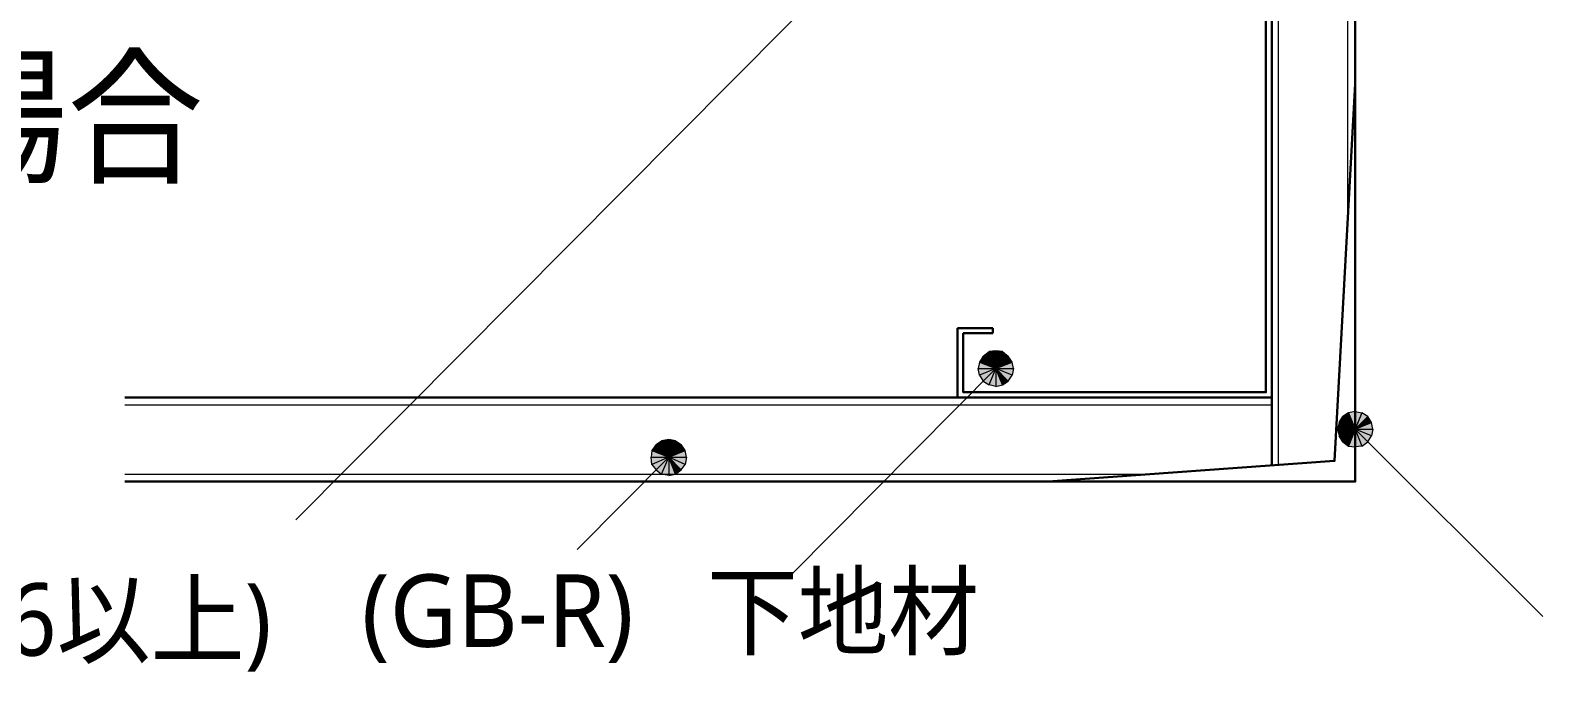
# Model space of a CAD drawing. Header units: millimetres. Extents: x 0 to 420, y 0 to 297.
# Drawn here: x 51.84 to 95.21, y 190.17 to 208.57 of the extents above; entities that cross this region are included whole.
import ezdxf
from ezdxf.enums import TextEntityAlignment as Align

# ---------------------------------------------------------------- set-up
doc = ezdxf.new("R2010")
doc.units = ezdxf.units.MM
doc.styles.add('kst32b', font='NotoSansJP-Variable.ttf')

msp = doc.modelspace()

# ---------------------------------------------------------------- hatches: boundary and pattern name
h = msp.add_hatch(color=7)
h.paths.add_polyline_path([(79.523, 199.369), (79.333, 199.348), (79.523, 198.861), (79.523, 199.369)])
h.paths.add_polyline_path([(79.333, 199.348), (79.523, 198.861), (79.163, 199.221), (79.333, 199.348)])
h.paths.add_polyline_path([(79.523, 198.861), (79.163, 199.221), (79.058, 199.051), (79.523, 198.861)])
h = msp.add_hatch(color=7)
h.paths.add_polyline_path([(79.989, 199.051), (79.883, 199.221), (79.523, 198.861), (79.989, 199.051)])
h.paths.add_polyline_path([(79.883, 199.221), (79.523, 198.861), (79.714, 199.348), (79.883, 199.221)])
h.paths.add_polyline_path([(79.523, 198.861), (79.714, 199.348), (79.523, 199.369), (79.523, 198.861)])
h = msp.add_hatch(color=7)
h.paths.add_polyline_path([(79.058, 199.051), (79.015, 198.861), (79.523, 198.861), (79.058, 199.051)])
h.paths.add_polyline_path([(79.015, 198.861), (79.523, 198.861), (79.058, 198.67), (79.015, 198.861)])
h.paths.add_polyline_path([(79.523, 198.861), (79.058, 198.67), (79.163, 198.501), (79.523, 198.861)])
h = msp.add_hatch(color=7)
h.paths.add_polyline_path([(79.163, 198.501), (79.333, 198.395), (79.523, 198.861), (79.163, 198.501)])
h.paths.add_polyline_path([(79.333, 198.395), (79.523, 198.861), (79.523, 198.353), (79.333, 198.395)])
h.paths.add_polyline_path([(79.523, 198.861), (79.523, 198.353), (79.714, 198.395), (79.523, 198.861)])
h = msp.add_hatch(color=7)
h.paths.add_polyline_path([(79.883, 198.501), (79.989, 198.67), (79.523, 198.861), (79.883, 198.501)])
h.paths.add_polyline_path([(79.989, 198.67), (79.523, 198.861), (80.031, 198.861), (79.989, 198.67)])
h.paths.add_polyline_path([(79.523, 198.861), (80.031, 198.861), (79.989, 199.051), (79.523, 198.861)])
for points in [[(79.714, 198.395), (79.883, 198.501), (79.523, 198.861), (79.714, 198.395)], [(90.297, 197.316), (90.191, 197.485), (89.831, 197.125), (90.297, 197.316)], [(70.337, 195.834), (70.506, 195.961), (70.146, 196.321), (70.337, 195.834)]]:
    msp.add_hatch(color=7).paths.add_polyline_path(points)
h = msp.add_hatch(color=7)
h.paths.add_polyline_path([(89.641, 197.591), (89.471, 197.485), (89.831, 197.125), (89.641, 197.591)])
h.paths.add_polyline_path([(89.471, 197.485), (89.831, 197.125), (89.366, 197.316), (89.471, 197.485)])
h.paths.add_polyline_path([(89.831, 197.125), (89.366, 197.316), (89.323, 197.125), (89.831, 197.125)])
h = msp.add_hatch(color=7)
h.paths.add_polyline_path([(90.191, 197.485), (90.022, 197.591), (89.831, 197.125), (90.191, 197.485)])
h.paths.add_polyline_path([(90.022, 197.591), (89.831, 197.125), (89.831, 197.633), (90.022, 197.591)])
h.paths.add_polyline_path([(89.831, 197.125), (89.831, 197.633), (89.641, 197.591), (89.831, 197.125)])
h = msp.add_hatch(color=7)
h.paths.add_polyline_path([(89.323, 197.125), (89.366, 196.935), (89.831, 197.125), (89.323, 197.125)])
h.paths.add_polyline_path([(89.366, 196.935), (89.831, 197.125), (89.471, 196.765), (89.366, 196.935)])
h.paths.add_polyline_path([(89.831, 197.125), (89.471, 196.765), (89.641, 196.638), (89.831, 197.125)])
h = msp.add_hatch(color=7)
h.paths.add_polyline_path([(89.641, 196.638), (89.831, 196.617), (89.831, 197.125), (89.641, 196.638)])
h.paths.add_polyline_path([(89.831, 196.617), (89.831, 197.125), (90.022, 196.638), (89.831, 196.617)])
h.paths.add_polyline_path([(89.831, 197.125), (90.022, 196.638), (90.191, 196.765), (89.831, 197.125)])
h = msp.add_hatch(color=7)
h.paths.add_polyline_path([(90.191, 196.765), (90.297, 196.935), (89.831, 197.125), (90.191, 196.765)])
h.paths.add_polyline_path([(90.297, 196.935), (89.831, 197.125), (90.339, 197.125), (90.297, 196.935)])
h.paths.add_polyline_path([(89.831, 197.125), (90.339, 197.125), (90.297, 197.316), (89.831, 197.125)])
h = msp.add_hatch(color=7)
h.paths.add_polyline_path([(69.66, 196.511), (69.638, 196.321), (70.146, 196.321), (69.66, 196.511)])
h.paths.add_polyline_path([(69.638, 196.321), (70.146, 196.321), (69.66, 196.109), (69.638, 196.321)])
h.paths.add_polyline_path([(70.146, 196.321), (69.66, 196.109), (69.787, 195.961), (70.146, 196.321)])
h = msp.add_hatch(color=7)
h.paths.add_polyline_path([(70.146, 196.829), (69.935, 196.787), (70.146, 196.321), (70.146, 196.829)])
h.paths.add_polyline_path([(69.935, 196.787), (70.146, 196.321), (69.787, 196.681), (69.935, 196.787)])
h.paths.add_polyline_path([(70.146, 196.321), (69.787, 196.681), (69.66, 196.511), (70.146, 196.321)])
h = msp.add_hatch(color=7)
h.paths.add_polyline_path([(70.612, 196.511), (70.506, 196.681), (70.146, 196.321), (70.612, 196.511)])
h.paths.add_polyline_path([(70.506, 196.681), (70.146, 196.321), (70.337, 196.787), (70.506, 196.681)])
h.paths.add_polyline_path([(70.146, 196.321), (70.337, 196.787), (70.146, 196.829), (70.146, 196.321)])
h = msp.add_hatch(color=7)
h.paths.add_polyline_path([(70.506, 195.961), (70.612, 196.109), (70.146, 196.321), (70.506, 195.961)])
h.paths.add_polyline_path([(70.612, 196.109), (70.146, 196.321), (70.654, 196.321), (70.612, 196.109)])
h.paths.add_polyline_path([(70.146, 196.321), (70.654, 196.321), (70.612, 196.511), (70.146, 196.321)])
h = msp.add_hatch(color=7)
h.paths.add_polyline_path([(69.787, 195.961), (69.935, 195.834), (70.146, 196.321), (69.787, 195.961)])
h.paths.add_polyline_path([(69.935, 195.834), (70.146, 196.321), (70.146, 195.792), (69.935, 195.834)])
h.paths.add_polyline_path([(70.146, 196.321), (70.146, 195.792), (70.337, 195.834), (70.146, 196.321)])

# ---------------------------------------------------------------- linework, layer by layer
at = {"lineweight": 30}
for points in [[(54.546, 195.622), (89.831, 195.622), (89.831, 216.239)], [(87.44, 196.088), (87.44, 216.239)], [(89.831, 198.226), (89.831, 215.837)], [(78.592, 199.877), (78.592, 198.183), (87.27, 198.183), (87.27, 210.862), (78.592, 210.862), (78.592, 209.19)], [(87.44, 211.032), (87.44, 198.035)], [(89.831, 207.031), (89.239, 196.215), (81.026, 195.622)], [(78.423, 200.025), (79.438, 200.025)], [(78.423, 198.035), (78.423, 200.025)], [(79.438, 199.877), (79.438, 200.025)], [(78.592, 199.877), (79.438, 199.877)], [(54.546, 198.035), (87.44, 198.035)], [(87.44, 198.035), (78.423, 198.035)]]:
    msp.add_lwpolyline(points, dxfattribs=at)
at = {"lineweight": 13}
for points in [[(87.63, 196.109), (87.63, 216.239)], [(89.62, 202.946), (89.62, 216.239)], [(76.687, 211.878), (59.457, 194.522)], [(79.523, 198.861), (73.681, 192.976)], [(54.546, 197.824), (87.44, 197.824)], [(89.831, 197.125), (95.208, 191.749)], [(70.146, 196.321), (67.522, 193.675)], [(54.546, 195.834), (83.82, 195.834)]]:
    msp.add_lwpolyline(points, dxfattribs=at)
at = {"lineweight": 0}
for points in [[(79.523, 198.861), (79.163, 199.221), (79.058, 199.051)], [(79.333, 199.348), (79.523, 198.861), (79.163, 199.221)], [(79.523, 199.369), (79.333, 199.348), (79.523, 198.861)], [(79.523, 198.861), (79.714, 199.348), (79.523, 199.369)], [(79.883, 199.221), (79.523, 198.861), (79.714, 199.348)], [(79.989, 199.051), (79.883, 199.221), (79.523, 198.861)], [(79.058, 199.051), (79.015, 198.861), (79.523, 198.861)], [(79.015, 198.861), (79.523, 198.861), (79.058, 198.67)], [(79.523, 198.861), (79.058, 198.67), (79.163, 198.501)], [(79.163, 198.501), (79.333, 198.395), (79.523, 198.861)], [(79.333, 198.395), (79.523, 198.861), (79.523, 198.353)], [(79.523, 198.861), (80.031, 198.861), (79.989, 199.051)], [(79.883, 198.501), (79.989, 198.67), (79.523, 198.861)], [(79.989, 198.67), (79.523, 198.861), (80.031, 198.861)], [(79.523, 198.861), (79.523, 198.353), (79.714, 198.395)], [(79.714, 198.395), (79.883, 198.501), (79.523, 198.861)], [(89.471, 197.485), (89.831, 197.125), (89.366, 197.316)], [(89.641, 197.591), (89.471, 197.485), (89.831, 197.125)], [(89.831, 197.125), (89.831, 197.633), (89.641, 197.591)], [(90.022, 197.591), (89.831, 197.125), (89.831, 197.633)], [(90.191, 197.485), (90.022, 197.591), (89.831, 197.125)], [(90.297, 197.316), (90.191, 197.485), (89.831, 197.125)], [(89.831, 197.125), (89.366, 197.316), (89.323, 197.125)], [(89.323, 197.125), (89.366, 196.935), (89.831, 197.125)], [(89.366, 196.935), (89.831, 197.125), (89.471, 196.765)], [(89.831, 197.125), (89.471, 196.765), (89.641, 196.638)], [(89.641, 196.638), (89.831, 196.617), (89.831, 197.125)], [(89.831, 197.125), (90.339, 197.125), (90.297, 197.316)], [(89.831, 196.617), (89.831, 197.125), (90.022, 196.638)], [(89.831, 197.125), (90.022, 196.638), (90.191, 196.765)], [(90.191, 196.765), (90.297, 196.935), (89.831, 197.125)], [(90.297, 196.935), (89.831, 197.125), (90.339, 197.125)], [(69.66, 196.511), (69.638, 196.321), (70.146, 196.321)], [(70.146, 196.321), (69.787, 196.681), (69.66, 196.511)], [(69.935, 196.787), (70.146, 196.321), (69.787, 196.681)], [(70.146, 196.829), (69.935, 196.787), (70.146, 196.321)], [(70.146, 196.321), (70.337, 196.787), (70.146, 196.829)], [(70.506, 196.681), (70.146, 196.321), (70.337, 196.787)], [(70.612, 196.511), (70.506, 196.681), (70.146, 196.321)], [(70.146, 196.321), (70.654, 196.321), (70.612, 196.511)], [(69.638, 196.321), (70.146, 196.321), (69.66, 196.109)], [(70.146, 196.321), (69.66, 196.109), (69.787, 195.961)], [(69.787, 195.961), (69.935, 195.834), (70.146, 196.321)], [(69.935, 195.834), (70.146, 196.321), (70.146, 195.792)], [(70.506, 195.961), (70.612, 196.109), (70.146, 196.321)], [(70.612, 196.109), (70.146, 196.321), (70.654, 196.321)], [(70.146, 196.321), (70.146, 195.792), (70.337, 195.834)], [(70.337, 195.834), (70.506, 195.961), (70.146, 196.321)]]:
    msp.add_lwpolyline(points, close=True, dxfattribs=at)

# ---------------------------------------------------------------- texts
at = {"style": 'kst32b'}
for s, height, p, p2 in [('ボード張りの場合', 3.1187, (25.612, 204.512), (56.799, 204.512)), ('下地材', 2.0791, (71.247, 190.86), (79.044, 190.86)), ('L-(65X65X6以上)', 2.07913, (39.264, 190.627), (58.756, 190.627)), ('(GB-R)', 2.0791, (61.341, 190.881), (69.138, 190.881))]:
    msp.add_text(s, height=height, dxfattribs=at).set_placement(p, p2, align=Align.FIT)

doc.saveas('drawing.dxf')
